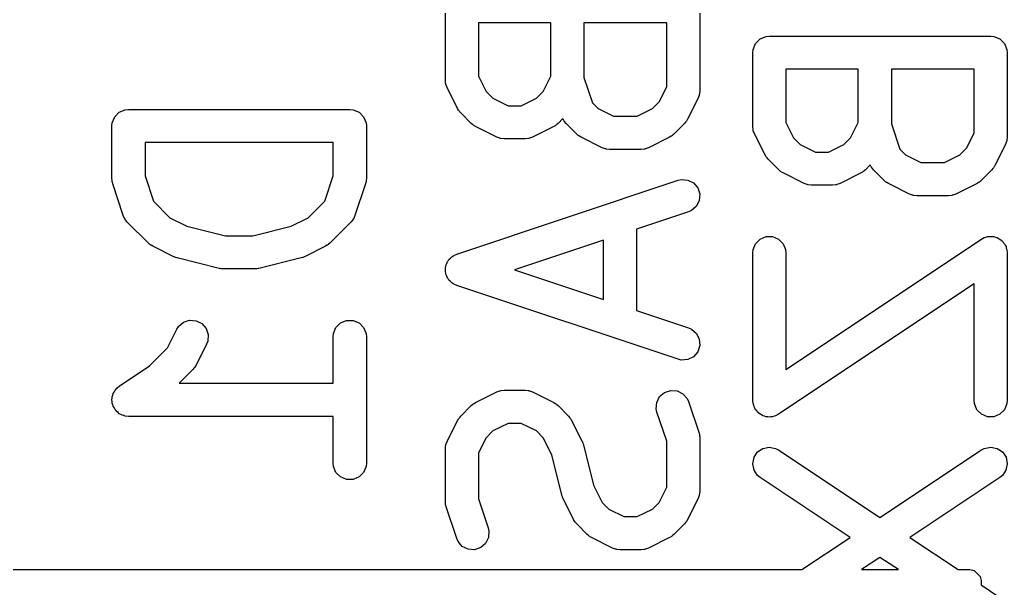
# Model space of a CAD drawing. Extents: x -0.05 to 2.94, y -0.16 to 2.16.
# Drawn here: x 1.8652 to 2.0409, y 0.3968 to 0.498 of the extents above; entities that cross this region are included whole.
import ezdxf

# ---------------------------------------------------------------- set-up
doc = ezdxf.new("R2010")
doc.units = 0
doc.header["$MEASUREMENT"] = 0
doc.layers.add('BLACK', color=7, linetype='CONTINUOUS')

msp = doc.modelspace()

# ---------------------------------------------------------------- linework, layer by layer
at = {"layer": 'BLACK', "linetype": 'CONTINUOUS'}
for p, q in [((1.94091, 0.48721), (1.94091, 0.50033)), ((1.98618, 0.50033), (1.98618, 0.48533)), ((1.95965, 0.49738), (1.94681, 0.49738)), ((1.94681, 0.49738), (1.94681, 0.48791)), ((1.95965, 0.48791), (1.95965, 0.49738)), ((1.98028, 0.49738), (1.96556, 0.49738)), ((1.96556, 0.49738), (1.96556, 0.48769)), ((1.98028, 0.48603), (1.98028, 0.49738)), ((1.99564, 0.49267), (1.99608, 0.49373)), ((1.99608, 0.49373), (1.9969, 0.49455)), ((1.9969, 0.49455), (1.99796, 0.49499)), ((1.99796, 0.49499), (1.99854, 0.49504)), ((1.99854, 0.49504), (2.03791, 0.49504)), ((2.03791, 0.49504), (2.03848, 0.49499)), ((2.03848, 0.49499), (2.03955, 0.49455)), ((2.03955, 0.49455), (2.04036, 0.49373)), ((2.04036, 0.49373), (2.0408, 0.49267)), ((1.99558, 0.49209), (1.99564, 0.49267)), ((1.99558, 0.47897), (1.99558, 0.49209)), ((2.0408, 0.49267), (2.04086, 0.49209)), ((2.04086, 0.49209), (2.04086, 0.47709)), ((2.01433, 0.48914), (2.00149, 0.48914)), ((2.00149, 0.48914), (2.00149, 0.47967)), ((2.01433, 0.47967), (2.01433, 0.48914)), ((2.03495, 0.48914), (2.02024, 0.48914)), ((2.02024, 0.48914), (2.02024, 0.47945)), ((2.03495, 0.47779), (2.03495, 0.48914)), ((1.94096, 0.48663), (1.94091, 0.48721)), ((1.941, 0.48653), (1.94096, 0.48663)), ((1.94681, 0.48791), (1.94816, 0.48521)), ((1.95831, 0.48521), (1.95965, 0.48791)), ((1.96556, 0.48769), (1.96706, 0.48318)), ((1.94101, 0.48643), (1.941, 0.48653)), ((1.94122, 0.48589), (1.94101, 0.48643)), ((1.94309, 0.48214), (1.94122, 0.48589)), ((1.94816, 0.48521), (1.94936, 0.48401)), ((1.95711, 0.48401), (1.95831, 0.48521)), ((1.97893, 0.48333), (1.98028, 0.48603)), ((1.98618, 0.48533), (1.98613, 0.48476)), ((1.94936, 0.48401), (1.95206, 0.48266)), ((1.95441, 0.48266), (1.95711, 0.48401)), ((1.96706, 0.48318), (1.96811, 0.48214)), ((1.97773, 0.48214), (1.97893, 0.48333)), ((1.98587, 0.48401), (1.984, 0.48026)), ((1.98608, 0.48455), (1.98587, 0.48401)), ((1.98613, 0.48476), (1.98608, 0.48466)), ((1.98608, 0.48466), (1.98608, 0.48455)), ((1.88208, 0.4807), (1.8829, 0.48151)), ((1.8829, 0.48151), (1.88396, 0.48195)), ((1.88396, 0.48195), (1.88454, 0.48201)), ((1.88454, 0.48201), (1.92391, 0.48201)), ((1.92391, 0.48201), (1.92448, 0.48195)), ((1.92448, 0.48195), (1.92555, 0.48151)), ((1.92555, 0.48151), (1.92636, 0.4807)), ((1.94325, 0.48189), (1.94309, 0.48214)), ((1.94328, 0.48182), (1.94325, 0.48189)), ((1.94335, 0.48174), (1.94328, 0.48182)), ((1.9434, 0.48165), (1.94335, 0.48174)), ((1.94346, 0.4816), (1.9434, 0.48165)), ((1.94365, 0.48137), (1.94346, 0.4816)), ((1.94552, 0.4795), (1.94365, 0.48137)), ((1.95206, 0.48266), (1.95441, 0.48266)), ((1.96811, 0.48214), (1.9708, 0.48079)), ((1.97503, 0.48079), (1.97773, 0.48214)), ((1.88158, 0.47906), (1.88164, 0.47963)), ((1.88164, 0.47963), (1.88208, 0.4807)), ((1.92636, 0.4807), (1.9268, 0.47963)), ((1.9268, 0.47963), (1.92686, 0.47906)), ((1.96181, 0.48036), (1.96095, 0.4795)), ((1.96192, 0.48012), (1.96181, 0.48036)), ((1.96199, 0.48004), (1.96192, 0.48012)), ((1.96203, 0.47994), (1.96199, 0.48004)), ((1.96239, 0.4795), (1.96203, 0.47994)), ((1.9708, 0.48079), (1.97503, 0.48079)), ((1.98363, 0.47972), (1.98344, 0.4795)), ((1.98369, 0.47977), (1.98363, 0.47972)), ((1.98374, 0.47986), (1.98369, 0.47977)), ((1.98381, 0.47994), (1.98374, 0.47986)), ((1.98384, 0.48002), (1.98381, 0.47994)), ((1.984, 0.48026), (1.98384, 0.48002)), ((2.00149, 0.47967), (2.00284, 0.47697)), ((2.01298, 0.47697), (2.01433, 0.47967)), ((1.88158, 0.46969), (1.88158, 0.47906)), ((1.92686, 0.47906), (1.92686, 0.46969)), ((1.94575, 0.47931), (1.94552, 0.4795)), ((1.9458, 0.47925), (1.94575, 0.47931)), ((1.94589, 0.4792), (1.9458, 0.47925)), ((1.94597, 0.47913), (1.94589, 0.4792)), ((1.94604, 0.4791), (1.94597, 0.47913)), ((1.94629, 0.47894), (1.94604, 0.4791)), ((1.95004, 0.47707), (1.94629, 0.47894)), ((1.96018, 0.47894), (1.95643, 0.47707)), ((1.96043, 0.4791), (1.96018, 0.47894)), ((1.9605, 0.47913), (1.96043, 0.4791)), ((1.96058, 0.4792), (1.9605, 0.47913)), ((1.96067, 0.47925), (1.96058, 0.4792)), ((1.96072, 0.47931), (1.96067, 0.47925)), ((1.96095, 0.4795), (1.96072, 0.47931)), ((1.96427, 0.47762), (1.96239, 0.4795)), ((1.98344, 0.4795), (1.98157, 0.47762)), ((1.99564, 0.47839), (1.99558, 0.47897)), ((1.99568, 0.47829), (1.99564, 0.47839)), ((1.99569, 0.47819), (1.99568, 0.47829)), ((1.9959, 0.47765), (1.99569, 0.47819)), ((2.02024, 0.47945), (2.02174, 0.47494)), ((1.92095, 0.47611), (1.88749, 0.47611)), ((1.88749, 0.47611), (1.88749, 0.47016)), ((1.92095, 0.47016), (1.92095, 0.47611)), ((1.95058, 0.47686), (1.95004, 0.47707)), ((1.95068, 0.47685), (1.95058, 0.47686)), ((1.95078, 0.47681), (1.95068, 0.47685)), ((1.95136, 0.47676), (1.95078, 0.47681)), ((1.95511, 0.47676), (1.95136, 0.47676)), ((1.95568, 0.47681), (1.95511, 0.47676)), ((1.95578, 0.47685), (1.95568, 0.47681)), ((1.95589, 0.47686), (1.95578, 0.47685)), ((1.95643, 0.47707), (1.95589, 0.47686)), ((1.96449, 0.47744), (1.96427, 0.47762)), ((1.96455, 0.47738), (1.96449, 0.47744)), ((1.96463, 0.47732), (1.96455, 0.47738)), ((1.96472, 0.47725), (1.96463, 0.47732)), ((1.96479, 0.47722), (1.96472, 0.47725)), ((1.96504, 0.47707), (1.96479, 0.47722)), ((1.96879, 0.47519), (1.96504, 0.47707)), ((1.9808, 0.47707), (1.97705, 0.47519)), ((1.98105, 0.47722), (1.9808, 0.47707)), ((1.98112, 0.47725), (1.98105, 0.47722)), ((1.9812, 0.47732), (1.98112, 0.47725)), ((1.98129, 0.47738), (1.9812, 0.47732)), ((1.98134, 0.47744), (1.98129, 0.47738)), ((1.98157, 0.47762), (1.98134, 0.47744)), ((1.99777, 0.4739), (1.9959, 0.47765)), ((2.00284, 0.47697), (2.00403, 0.47577)), ((2.01179, 0.47577), (2.01298, 0.47697)), ((2.0336, 0.47509), (2.03495, 0.47779)), ((2.04075, 0.47631), (2.04055, 0.47577)), ((2.04076, 0.47642), (2.04075, 0.47631)), ((2.0408, 0.47652), (2.04076, 0.47642)), ((2.04086, 0.47709), (2.0408, 0.47652)), ((1.96933, 0.47499), (1.96879, 0.47519)), ((1.96943, 0.47498), (1.96933, 0.47499)), ((1.96953, 0.47494), (1.96943, 0.47498)), ((1.97011, 0.47488), (1.96953, 0.47494)), ((1.97573, 0.47488), (1.97011, 0.47488)), ((1.97631, 0.47494), (1.97573, 0.47488)), ((1.9764, 0.47498), (1.97631, 0.47494)), ((1.97651, 0.47499), (1.9764, 0.47498)), ((1.97705, 0.47519), (1.97651, 0.47499)), ((2.00403, 0.47577), (2.00673, 0.47442)), ((2.00673, 0.47442), (2.00909, 0.47442)), ((2.00909, 0.47442), (2.01179, 0.47577)), ((2.02174, 0.47494), (2.02278, 0.4739)), ((2.03241, 0.4739), (2.0336, 0.47509)), ((2.04055, 0.47577), (2.03867, 0.47202)), ((1.99793, 0.47365), (1.99777, 0.4739)), ((1.99796, 0.47358), (1.99793, 0.47365)), ((1.99802, 0.4735), (1.99796, 0.47358)), ((1.99808, 0.47341), (1.99802, 0.4735)), ((1.99814, 0.47336), (1.99808, 0.47341)), ((1.99832, 0.47313), (1.99814, 0.47336)), ((2.0002, 0.47126), (1.99832, 0.47313)), ((2.02278, 0.4739), (2.02548, 0.47255)), ((2.02548, 0.47255), (2.02971, 0.47255)), ((2.02971, 0.47255), (2.03241, 0.4739)), ((2.00042, 0.47107), (2.0002, 0.47126)), ((2.00048, 0.47101), (2.00042, 0.47107)), ((2.00056, 0.47096), (2.00048, 0.47101)), ((2.00065, 0.47089), (2.00056, 0.47096)), ((2.00072, 0.47086), (2.00065, 0.47089)), ((2.00097, 0.4707), (2.00072, 0.47086)), ((2.0151, 0.47086), (2.01485, 0.4707)), ((2.01517, 0.47089), (2.0151, 0.47086)), ((2.01526, 0.47096), (2.01517, 0.47089)), ((2.01534, 0.47101), (2.01526, 0.47096)), ((2.0154, 0.47107), (2.01534, 0.47101)), ((2.01562, 0.47126), (2.0154, 0.47107)), ((2.01649, 0.47212), (2.01562, 0.47126)), ((2.01659, 0.47188), (2.01649, 0.47212)), ((2.01666, 0.4718), (2.01659, 0.47188)), ((2.0167, 0.4717), (2.01666, 0.4718)), ((2.01707, 0.47126), (2.0167, 0.4717)), ((2.01895, 0.46938), (2.01707, 0.47126)), ((2.03812, 0.47126), (2.03624, 0.46938)), ((2.03831, 0.47148), (2.03812, 0.47126)), ((2.03836, 0.47153), (2.03831, 0.47148)), ((2.03842, 0.47162), (2.03836, 0.47153)), ((2.03849, 0.4717), (2.03842, 0.47162)), ((2.03852, 0.47178), (2.03849, 0.4717)), ((2.03867, 0.47202), (2.03852, 0.47178)), ((1.88161, 0.46939), (1.88158, 0.46969)), ((1.88161, 0.46932), (1.88161, 0.46939)), ((1.88163, 0.46921), (1.88161, 0.46932)), ((1.88164, 0.46911), (1.88163, 0.46921)), ((1.88167, 0.46904), (1.88164, 0.46911)), ((1.88173, 0.46875), (1.88167, 0.46904)), ((1.88749, 0.47016), (1.88899, 0.46566)), ((1.91945, 0.46566), (1.92095, 0.47016)), ((1.92677, 0.46904), (1.92671, 0.46875)), ((1.9268, 0.46911), (1.92677, 0.46904)), ((1.92681, 0.46921), (1.9268, 0.46911)), ((1.92684, 0.46932), (1.92681, 0.46921)), ((1.92686, 0.46969), (1.92683, 0.46939)), ((1.92683, 0.46939), (1.92684, 0.46932)), ((1.94293, 0.45626), (1.9823, 0.46939)), ((1.9823, 0.46939), (1.98286, 0.46952)), ((1.98286, 0.46952), (1.98401, 0.46943)), ((1.98401, 0.46943), (1.98504, 0.46892)), ((2.00471, 0.46883), (2.00097, 0.4707)), ((2.01485, 0.4707), (2.01111, 0.46883)), ((2.01917, 0.4692), (2.01895, 0.46938)), ((2.01922, 0.46914), (2.01917, 0.4692)), ((2.01931, 0.46908), (2.01922, 0.46914)), ((2.01939, 0.46901), (2.01931, 0.46908)), ((2.03588, 0.46908), (2.0358, 0.46901)), ((2.03597, 0.46914), (2.03588, 0.46908)), ((2.03602, 0.4692), (2.03597, 0.46914)), ((2.03624, 0.46938), (2.03602, 0.4692)), ((1.88361, 0.46313), (1.88173, 0.46875)), ((1.92671, 0.46875), (1.92483, 0.46313)), ((1.98504, 0.46892), (1.98579, 0.46805)), ((1.98579, 0.46805), (1.98616, 0.46696)), ((2.00526, 0.46862), (2.00471, 0.46883)), ((2.00536, 0.46861), (2.00526, 0.46862)), ((2.00546, 0.46857), (2.00536, 0.46861)), ((2.00604, 0.46852), (2.00546, 0.46857)), ((2.00978, 0.46852), (2.00604, 0.46852)), ((2.01036, 0.46857), (2.00978, 0.46852)), ((2.01046, 0.46861), (2.01036, 0.46857)), ((2.01056, 0.46862), (2.01046, 0.46861)), ((2.01111, 0.46883), (2.01056, 0.46862)), ((2.01946, 0.46898), (2.01939, 0.46901)), ((2.01971, 0.46883), (2.01946, 0.46898)), ((2.02346, 0.46695), (2.01971, 0.46883)), ((2.03548, 0.46883), (2.03173, 0.46695)), ((2.03573, 0.46898), (2.03548, 0.46883)), ((2.0358, 0.46901), (2.03573, 0.46898)), ((1.88899, 0.46566), (1.89191, 0.46274)), ((1.91653, 0.46274), (1.91945, 0.46566)), ((1.98608, 0.46581), (1.98556, 0.46478)), ((1.98616, 0.46696), (1.98608, 0.46581)), ((2.024, 0.46675), (2.02346, 0.46695)), ((2.02411, 0.46674), (2.024, 0.46675)), ((2.02421, 0.4667), (2.02411, 0.46674)), ((2.02478, 0.46664), (2.02421, 0.4667)), ((2.03041, 0.46664), (2.02478, 0.46664)), ((2.03098, 0.4667), (2.03041, 0.46664)), ((2.03108, 0.46674), (2.03098, 0.4667)), ((2.03119, 0.46675), (2.03108, 0.46674)), ((2.03173, 0.46695), (2.03119, 0.46675)), ((1.98416, 0.46379), (1.97493, 0.46071)), ((1.98469, 0.46402), (1.98416, 0.46379)), ((1.98556, 0.46478), (1.98469, 0.46402)), ((1.88385, 0.4626), (1.88361, 0.46313)), ((1.88392, 0.46252), (1.88385, 0.4626)), ((1.88396, 0.46242), (1.88392, 0.46252)), ((1.88432, 0.46197), (1.88396, 0.46242)), ((1.89191, 0.46274), (1.89494, 0.46122)), ((1.9135, 0.46122), (1.91653, 0.46274)), ((1.92449, 0.46242), (1.92412, 0.46197)), ((1.92453, 0.46252), (1.92449, 0.46242)), ((1.9246, 0.4626), (1.92453, 0.46252)), ((1.92483, 0.46313), (1.9246, 0.4626)), ((1.88807, 0.45822), (1.88432, 0.46197)), ((1.89494, 0.46122), (1.90177, 0.45951)), ((1.90667, 0.45951), (1.9135, 0.46122)), ((1.92412, 0.46197), (1.92037, 0.45822)), ((1.97493, 0.46071), (1.97493, 0.44622)), ((1.90177, 0.45951), (1.90667, 0.45951)), ((1.96903, 0.45874), (1.9532, 0.45346)), ((1.96903, 0.44819), (1.96903, 0.45874)), ((1.99608, 0.45811), (1.9969, 0.45893)), ((1.9969, 0.45893), (1.99796, 0.45937)), ((1.99796, 0.45937), (1.99911, 0.45937)), ((1.99911, 0.45937), (2.00018, 0.45893)), ((2.00018, 0.45893), (2.00099, 0.45811)), ((2.00149, 0.43574), (2.03627, 0.45893)), ((2.03627, 0.45893), (2.03678, 0.4592)), ((2.03678, 0.4592), (2.03706, 0.45926)), ((2.03706, 0.45926), (2.03733, 0.45937)), ((2.03733, 0.45937), (2.03762, 0.45937)), ((2.03762, 0.45937), (2.03791, 0.45942)), ((2.03791, 0.45942), (2.03819, 0.45937)), ((2.03819, 0.45937), (2.03848, 0.45937)), ((2.03848, 0.45937), (2.03875, 0.45926)), ((2.03875, 0.45926), (2.03904, 0.4592)), ((2.03904, 0.4592), (2.03928, 0.45904)), ((2.03928, 0.45904), (2.03955, 0.45893)), ((2.03955, 0.45893), (2.03975, 0.45872)), ((2.03975, 0.45872), (2.04, 0.45856)), ((2.04, 0.45856), (2.04016, 0.45832)), ((1.8883, 0.45804), (1.88807, 0.45822)), ((1.88835, 0.45798), (1.8883, 0.45804)), ((1.88844, 0.45792), (1.88835, 0.45798)), ((1.88852, 0.45786), (1.88844, 0.45792)), ((1.88859, 0.45783), (1.88852, 0.45786)), ((1.88884, 0.45767), (1.88859, 0.45783)), ((1.89259, 0.4558), (1.88884, 0.45767)), ((1.9196, 0.45767), (1.91585, 0.4558)), ((1.91985, 0.45783), (1.9196, 0.45767)), ((1.91992, 0.45786), (1.91985, 0.45783)), ((1.92, 0.45792), (1.91992, 0.45786)), ((1.92009, 0.45798), (1.92, 0.45792)), ((1.92014, 0.45804), (1.92009, 0.45798)), ((1.92037, 0.45822), (1.92014, 0.45804)), ((1.99558, 0.45647), (1.99564, 0.45705)), ((1.99564, 0.45705), (1.99608, 0.45811)), ((2.00099, 0.45811), (2.00143, 0.45705)), ((2.00143, 0.45705), (2.00149, 0.45647)), ((2.04016, 0.45832), (2.04036, 0.45811)), ((2.04036, 0.45811), (2.04047, 0.45784)), ((2.04047, 0.45784), (2.04064, 0.4576)), ((2.04064, 0.4576), (2.04069, 0.45731)), ((2.04069, 0.45731), (2.0408, 0.45705)), ((2.0408, 0.45705), (2.04086, 0.45647)), ((1.89263, 0.45578), (1.89259, 0.4558)), ((1.89265, 0.45577), (1.89263, 0.45578)), ((1.89289, 0.45568), (1.89265, 0.45577)), ((1.89313, 0.45559), (1.89289, 0.45568)), ((1.89315, 0.45559), (1.89313, 0.45559)), ((1.89319, 0.45557), (1.89315, 0.45559)), ((1.90069, 0.4537), (1.89319, 0.45557)), ((1.91525, 0.45557), (1.90775, 0.4537)), ((1.91529, 0.45559), (1.91525, 0.45557)), ((1.91531, 0.45559), (1.91529, 0.45559)), ((1.91555, 0.45568), (1.91531, 0.45559)), ((1.91579, 0.45577), (1.91555, 0.45568)), ((1.91581, 0.45578), (1.91579, 0.45577)), ((1.91585, 0.4558), (1.91581, 0.45578)), ((1.94129, 0.45493), (1.94143, 0.45508)), ((1.94143, 0.45508), (1.94153, 0.45527)), ((1.94153, 0.45527), (1.94181, 0.45552)), ((1.94181, 0.45552), (1.94205, 0.4558)), ((1.94205, 0.4558), (1.94224, 0.45589)), ((1.94224, 0.45589), (1.9424, 0.45603)), ((1.9424, 0.45603), (1.94293, 0.45626)), ((1.99558, 0.43022), (1.99558, 0.45647)), ((2.00149, 0.45647), (2.00149, 0.43574)), ((2.04086, 0.45647), (2.04086, 0.43022)), ((1.90079, 0.45368), (1.90069, 0.4537)), ((1.90083, 0.45367), (1.90079, 0.45368)), ((1.90105, 0.45364), (1.90083, 0.45367)), ((1.90127, 0.45361), (1.90105, 0.45364)), ((1.90131, 0.45362), (1.90127, 0.45361)), ((1.90141, 0.45361), (1.90131, 0.45362)), ((1.90703, 0.45361), (1.90141, 0.45361)), ((1.90713, 0.45362), (1.90703, 0.45361)), ((1.90718, 0.45361), (1.90713, 0.45362)), ((1.90739, 0.45364), (1.90718, 0.45361)), ((1.90761, 0.45367), (1.90739, 0.45364)), ((1.90765, 0.45368), (1.90761, 0.45367)), ((1.90775, 0.4537), (1.90765, 0.45368)), ((1.94093, 0.45383), (1.941, 0.45403)), ((1.94096, 0.45346), (1.94093, 0.45383)), ((1.94093, 0.45309), (1.94096, 0.45346)), ((1.941, 0.45403), (1.94101, 0.45424)), ((1.94101, 0.45424), (1.94118, 0.45457)), ((1.94118, 0.45457), (1.94129, 0.45493)), ((1.9532, 0.45346), (1.96903, 0.44819)), ((1.941, 0.45289), (1.94093, 0.45309)), ((1.94101, 0.45268), (1.941, 0.45289)), ((1.94118, 0.45235), (1.94101, 0.45268)), ((1.94129, 0.452), (1.94118, 0.45235)), ((1.94143, 0.45184), (1.94129, 0.452)), ((1.94153, 0.45165), (1.94143, 0.45184)), ((1.94181, 0.45141), (1.94153, 0.45165)), ((1.94205, 0.45113), (1.94181, 0.45141)), ((1.94224, 0.45104), (1.94205, 0.45113)), ((1.9424, 0.4509), (1.94224, 0.45104)), ((1.94293, 0.45066), (1.9424, 0.4509)), ((1.9823, 0.43754), (1.94293, 0.45066)), ((2.03495, 0.45095), (2.00017, 0.42777)), ((2.03495, 0.43022), (2.03495, 0.45095)), ((1.97493, 0.44622), (1.98416, 0.44314)), ((1.89432, 0.44413), (1.89542, 0.44449)), ((1.89542, 0.44449), (1.89656, 0.44441)), ((1.92227, 0.44402), (1.92333, 0.44446)), ((1.92333, 0.44446), (1.92448, 0.44446)), ((1.92448, 0.44446), (1.92555, 0.44402)), ((1.89148, 0.43956), (1.89314, 0.44288)), ((1.89314, 0.44288), (1.89345, 0.44337)), ((1.89345, 0.44337), (1.89432, 0.44413)), ((1.89656, 0.44441), (1.8976, 0.4439)), ((1.8976, 0.4439), (1.89835, 0.44303)), ((1.89835, 0.44303), (1.89871, 0.44193)), ((1.92101, 0.44214), (1.92145, 0.4432)), ((1.92145, 0.4432), (1.92227, 0.44402)), ((1.92555, 0.44402), (1.92636, 0.4432)), ((1.92636, 0.4432), (1.9268, 0.44214)), ((1.98416, 0.44314), (1.98469, 0.4429)), ((1.98469, 0.4429), (1.98556, 0.44215)), ((1.89871, 0.44193), (1.89863, 0.44078)), ((1.92095, 0.44156), (1.92101, 0.44214)), ((1.92095, 0.43327), (1.92095, 0.44156)), ((1.9268, 0.44214), (1.92686, 0.44156)), ((1.92686, 0.44156), (1.92686, 0.41907)), ((1.98556, 0.44215), (1.98608, 0.44112)), ((1.98608, 0.44112), (1.98616, 0.43997)), ((1.88828, 0.43636), (1.89148, 0.43956)), ((1.89843, 0.44024), (1.89655, 0.43649)), ((1.89863, 0.44078), (1.89843, 0.44024)), ((1.98616, 0.43997), (1.98579, 0.43888)), ((1.98286, 0.43741), (1.9823, 0.43754)), ((1.98401, 0.43749), (1.98286, 0.43741)), ((1.98504, 0.43801), (1.98401, 0.43749)), ((1.98579, 0.43888), (1.98504, 0.43801)), ((1.8829, 0.43277), (1.88828, 0.43636)), ((1.896, 0.43573), (1.89354, 0.43327)), ((1.89618, 0.43595), (1.896, 0.43573)), ((1.89624, 0.436), (1.89618, 0.43595)), ((1.8963, 0.43609), (1.89624, 0.436)), ((1.89637, 0.43617), (1.8963, 0.43609)), ((1.8964, 0.43625), (1.89637, 0.43617)), ((1.89655, 0.43649), (1.8964, 0.43625)), ((1.88208, 0.43196), (1.88229, 0.43216)), ((1.88229, 0.43216), (1.88245, 0.43241)), ((1.88245, 0.43241), (1.88289, 0.43277)), ((1.88289, 0.43277), (1.8829, 0.43277)), ((1.8829, 0.43277), (1.8829, 0.43277)), ((1.8829, 0.43277), (1.8829, 0.43277)), ((1.89354, 0.43327), (1.92095, 0.43327)), ((1.88158, 0.43032), (1.88164, 0.4306)), ((1.88164, 0.43089), (1.88175, 0.43116)), ((1.88164, 0.4306), (1.88164, 0.43089)), ((1.88175, 0.43116), (1.88181, 0.43145)), ((1.88181, 0.43145), (1.88197, 0.43169)), ((1.88197, 0.43169), (1.88208, 0.43196)), ((1.94629, 0.42986), (1.95004, 0.43173)), ((1.95004, 0.43173), (1.95058, 0.43194)), ((1.95058, 0.43194), (1.95068, 0.43195)), ((1.95068, 0.43195), (1.95078, 0.43199)), ((1.95078, 0.43199), (1.95136, 0.43204)), ((1.95136, 0.43204), (1.95511, 0.43204)), ((1.95511, 0.43204), (1.95568, 0.43199)), ((1.95568, 0.43199), (1.95578, 0.43195)), ((1.95578, 0.43195), (1.95589, 0.43194)), ((1.95589, 0.43194), (1.95643, 0.43173)), ((1.95643, 0.43173), (1.96018, 0.42986)), ((1.97851, 0.42987), (1.97902, 0.4309)), ((1.97902, 0.4309), (1.97989, 0.43166)), ((1.97989, 0.43166), (1.98099, 0.43202)), ((1.98099, 0.43202), (1.98213, 0.43194)), ((1.98213, 0.43194), (1.98316, 0.43142)), ((1.98316, 0.43142), (1.98392, 0.43055)), ((1.98392, 0.43055), (1.98416, 0.43002)), ((1.88164, 0.43003), (1.88158, 0.43032)), ((1.88164, 0.42974), (1.88164, 0.43003)), ((1.88175, 0.42947), (1.88164, 0.42974)), ((1.88181, 0.42919), (1.88175, 0.42947)), ((1.88197, 0.42894), (1.88181, 0.42919)), ((1.88208, 0.42867), (1.88197, 0.42894)), ((1.88229, 0.42847), (1.88208, 0.42867)), ((1.94365, 0.42743), (1.94552, 0.4293)), ((1.94552, 0.4293), (1.94575, 0.42949)), ((1.94575, 0.42949), (1.9458, 0.42955)), ((1.9458, 0.42955), (1.94589, 0.42961)), ((1.94589, 0.42961), (1.94597, 0.42967)), ((1.94597, 0.42967), (1.94604, 0.4297)), ((1.94604, 0.4297), (1.94629, 0.42986)), ((1.96018, 0.42986), (1.96043, 0.4297)), ((1.96043, 0.4297), (1.9605, 0.42967)), ((1.9605, 0.42967), (1.96058, 0.42961)), ((1.96058, 0.42961), (1.96067, 0.42955)), ((1.96067, 0.42955), (1.96072, 0.42949)), ((1.96072, 0.42949), (1.96095, 0.4293)), ((1.96095, 0.4293), (1.96282, 0.42743)), ((1.97842, 0.42872), (1.97851, 0.42987)), ((1.97855, 0.42816), (1.97842, 0.42872)), ((1.98416, 0.43002), (1.98603, 0.4244)), ((1.99564, 0.42965), (1.99558, 0.43022)), ((1.99575, 0.42938), (1.99564, 0.42965)), ((1.99581, 0.4291), (1.99575, 0.42938)), ((1.99597, 0.42885), (1.99581, 0.4291)), ((1.99608, 0.42858), (1.99597, 0.42885)), ((2.03501, 0.42965), (2.03495, 0.43022)), ((2.03545, 0.42858), (2.03501, 0.42965)), ((2.0408, 0.42965), (2.04036, 0.42858)), ((2.04086, 0.43022), (2.0408, 0.42965)), ((1.88245, 0.42823), (1.88229, 0.42847)), ((1.88269, 0.42807), (1.88245, 0.42823)), ((1.8829, 0.42786), (1.88269, 0.42807)), ((1.88316, 0.42775), (1.8829, 0.42786)), ((1.8834, 0.42759), (1.88316, 0.42775)), ((1.88369, 0.42753), (1.8834, 0.42759)), ((1.88396, 0.42742), (1.88369, 0.42753)), ((1.88453, 0.42736), (1.88396, 0.42742)), ((1.88454, 0.42736), (1.88453, 0.42736)), ((1.88453, 0.42736), (1.88453, 0.42736)), ((1.88453, 0.42736), (1.88453, 0.42736)), ((1.92095, 0.42736), (1.88454, 0.42736)), ((1.92095, 0.41907), (1.92095, 0.42736)), ((1.94309, 0.42666), (1.94325, 0.42691)), ((1.94325, 0.42691), (1.94328, 0.42698)), ((1.94328, 0.42698), (1.94335, 0.42706)), ((1.94335, 0.42706), (1.9434, 0.42715)), ((1.9434, 0.42715), (1.94346, 0.4272)), ((1.94346, 0.4272), (1.94365, 0.42743)), ((1.96282, 0.42743), (1.96301, 0.4272)), ((1.96301, 0.4272), (1.96306, 0.42715)), ((1.96306, 0.42715), (1.96312, 0.42706)), ((1.96312, 0.42706), (1.96319, 0.42698)), ((1.96319, 0.42698), (1.96322, 0.42691)), ((1.96322, 0.42691), (1.96337, 0.42666)), ((1.98028, 0.42299), (1.97855, 0.42816)), ((1.99629, 0.42838), (1.99608, 0.42858)), ((1.99645, 0.42814), (1.99629, 0.42838)), ((1.99669, 0.42798), (1.99645, 0.42814)), ((1.9969, 0.42777), (1.99669, 0.42798)), ((1.99716, 0.42766), (1.9969, 0.42777)), ((1.9974, 0.4275), (1.99716, 0.42766)), ((1.99769, 0.42744), (1.9974, 0.4275)), ((1.99796, 0.42733), (1.99769, 0.42744)), ((1.99825, 0.42733), (1.99796, 0.42733)), ((1.99853, 0.42727), (1.99825, 0.42733)), ((1.99882, 0.42733), (1.99853, 0.42727)), ((1.99911, 0.42733), (1.99882, 0.42733)), ((1.99938, 0.42744), (1.99911, 0.42733)), ((1.99966, 0.4275), (1.99938, 0.42744)), ((2.00017, 0.42777), (1.99966, 0.4275)), ((2.03627, 0.42777), (2.03545, 0.42858)), ((2.03733, 0.42733), (2.03627, 0.42777)), ((2.03848, 0.42733), (2.03733, 0.42733)), ((2.03955, 0.42777), (2.03848, 0.42733)), ((2.04036, 0.42858), (2.03955, 0.42777)), ((1.94122, 0.42291), (1.94309, 0.42666)), ((1.95206, 0.42614), (1.94936, 0.42479)), ((1.95441, 0.42614), (1.95206, 0.42614)), ((1.95711, 0.42479), (1.95441, 0.42614)), ((1.96337, 0.42666), (1.96525, 0.42291)), ((1.94816, 0.42359), (1.94681, 0.4209)), ((1.94936, 0.42479), (1.94816, 0.42359)), ((1.95831, 0.42359), (1.95711, 0.42479)), ((1.95982, 0.42056), (1.95831, 0.42359)), ((1.98603, 0.4244), (1.9861, 0.42411)), ((1.9861, 0.42411), (1.98613, 0.42404)), ((1.98613, 0.42404), (1.98614, 0.42394)), ((1.98614, 0.42394), (1.98616, 0.42384)), ((1.98616, 0.42384), (1.98615, 0.42376)), ((1.98615, 0.42376), (1.98618, 0.42347)), ((1.98618, 0.42347), (1.98618, 0.41409)), ((1.94091, 0.42159), (1.94096, 0.42217)), ((1.94096, 0.42217), (1.941, 0.42227)), ((1.941, 0.42227), (1.94101, 0.42237)), ((1.94101, 0.42237), (1.94122, 0.42291)), ((1.96525, 0.42291), (1.96526, 0.42287)), ((1.96526, 0.42287), (1.96528, 0.42285)), ((1.96528, 0.42285), (1.96536, 0.42261)), ((1.96536, 0.42261), (1.96545, 0.42237)), ((1.96545, 0.42237), (1.96546, 0.42235)), ((1.96546, 0.42235), (1.96547, 0.42231)), ((1.96547, 0.42231), (1.96727, 0.41512)), ((1.98028, 0.41479), (1.98028, 0.42299)), ((1.99645, 0.42106), (1.9974, 0.4217)), ((1.9974, 0.4217), (1.99853, 0.42193)), ((1.99853, 0.42193), (1.99966, 0.4217)), ((1.99966, 0.4217), (2.00017, 0.42143)), ((2.03627, 0.42143), (2.03678, 0.4217)), ((2.03678, 0.4217), (2.03791, 0.42193)), ((2.03791, 0.42193), (2.03904, 0.4217)), ((2.03904, 0.4217), (2.04, 0.42106)), ((1.94091, 0.41222), (1.94091, 0.42159)), ((1.94681, 0.4209), (1.94681, 0.4127)), ((1.96162, 0.41338), (1.95982, 0.42056)), ((1.99558, 0.41897), (1.99581, 0.4201)), ((1.99581, 0.4201), (1.99645, 0.42106)), ((2.00017, 0.42143), (2.01822, 0.4094)), ((2.01822, 0.4094), (2.03627, 0.42143)), ((2.04, 0.42106), (2.04064, 0.4201)), ((2.04064, 0.4201), (2.04086, 0.41897)), ((1.92101, 0.41849), (1.92095, 0.41907)), ((1.92145, 0.41743), (1.92101, 0.41849)), ((1.9268, 0.41849), (1.92636, 0.41743)), ((1.92686, 0.41907), (1.9268, 0.41849)), ((1.99581, 0.41784), (1.99558, 0.41897)), ((2.04086, 0.41897), (2.04063, 0.41784)), ((1.92227, 0.41661), (1.92145, 0.41743)), ((1.92333, 0.41617), (1.92227, 0.41661)), ((1.92555, 0.41661), (1.92448, 0.41617)), ((1.92636, 0.41743), (1.92555, 0.41661)), ((1.99645, 0.41689), (1.99581, 0.41784)), ((1.9969, 0.41652), (1.99645, 0.41689)), ((2.0129, 0.40585), (1.9969, 0.41652)), ((2.03954, 0.41652), (2.02354, 0.40585)), ((2.03999, 0.41689), (2.03954, 0.41652)), ((2.04063, 0.41784), (2.03999, 0.41689)), ((1.92448, 0.41617), (1.92333, 0.41617)), ((1.96727, 0.41512), (1.96878, 0.41209)), ((1.97893, 0.41209), (1.98028, 0.41479)), ((1.96163, 0.41333), (1.96162, 0.41338)), ((1.96163, 0.41331), (1.96163, 0.41333)), ((1.96173, 0.41307), (1.96163, 0.41331)), ((1.96181, 0.41283), (1.96173, 0.41307)), ((1.96182, 0.41281), (1.96181, 0.41283)), ((1.96184, 0.41277), (1.96182, 0.41281)), ((1.98608, 0.41331), (1.98587, 0.41277)), ((1.98613, 0.41352), (1.98608, 0.41342)), ((1.98608, 0.41342), (1.98608, 0.41331)), ((1.98618, 0.41409), (1.98613, 0.41352)), ((1.94093, 0.41193), (1.94091, 0.41222)), ((1.94093, 0.41185), (1.94093, 0.41193)), ((1.94095, 0.41175), (1.94093, 0.41185)), ((1.94096, 0.41164), (1.94095, 0.41175)), ((1.94099, 0.41157), (1.94096, 0.41164)), ((1.94106, 0.41128), (1.94099, 0.41157)), ((1.94293, 0.40566), (1.94106, 0.41128)), ((1.94681, 0.4127), (1.94853, 0.40753)), ((1.96372, 0.40902), (1.96184, 0.41277)), ((1.96878, 0.41209), (1.96998, 0.4109)), ((1.97773, 0.4109), (1.97893, 0.41209)), ((1.98587, 0.41277), (1.984, 0.40902)), ((1.96998, 0.4109), (1.97268, 0.40955)), ((1.97268, 0.40955), (1.97503, 0.40955)), ((1.97503, 0.40955), (1.97773, 0.4109)), ((1.96387, 0.40877), (1.96372, 0.40902)), ((1.9639, 0.4087), (1.96387, 0.40877)), ((1.96397, 0.40862), (1.9639, 0.4087)), ((1.96402, 0.40853), (1.96397, 0.40862)), ((1.96408, 0.40848), (1.96402, 0.40853)), ((1.96427, 0.40826), (1.96408, 0.40848)), ((1.96614, 0.40638), (1.96427, 0.40826)), ((1.98344, 0.40826), (1.98157, 0.40638)), ((1.98363, 0.40848), (1.98344, 0.40826)), ((1.98369, 0.40853), (1.98363, 0.40848)), ((1.98374, 0.40862), (1.98369, 0.40853)), ((1.98381, 0.4087), (1.98374, 0.40862)), ((1.98384, 0.40877), (1.98381, 0.4087)), ((1.984, 0.40902), (1.98384, 0.40877)), ((1.94858, 0.40581), (1.94807, 0.40478)), ((1.94853, 0.40753), (1.94866, 0.40696)), ((1.94866, 0.40696), (1.94858, 0.40581)), ((1.96637, 0.4062), (1.96614, 0.40638)), ((1.96642, 0.40614), (1.96637, 0.4062)), ((1.96651, 0.40608), (1.96642, 0.40614)), ((1.96659, 0.40601), (1.96651, 0.40608)), ((1.96666, 0.40598), (1.96659, 0.40601)), ((1.96691, 0.40583), (1.96666, 0.40598)), ((1.97066, 0.40395), (1.96691, 0.40583)), ((1.9808, 0.40583), (1.97705, 0.40395)), ((1.98105, 0.40598), (1.9808, 0.40583)), ((1.98112, 0.40601), (1.98105, 0.40598)), ((1.9812, 0.40608), (1.98112, 0.40601)), ((1.98129, 0.40614), (1.9812, 0.40608)), ((1.98134, 0.4062), (1.98129, 0.40614)), ((1.98157, 0.40638), (1.98134, 0.4062)), ((2.00431, 0.40013), (2.0129, 0.40585)), ((2.02354, 0.40585), (2.03213, 0.40013)), ((1.94317, 0.40513), (1.94293, 0.40566)), ((1.94392, 0.40426), (1.94317, 0.40513)), ((1.94495, 0.40375), (1.94392, 0.40426)), ((1.9472, 0.40403), (1.9461, 0.40366)), ((1.94807, 0.40478), (1.9472, 0.40403)), ((1.9461, 0.40366), (1.94495, 0.40375)), ((1.9712, 0.40375), (1.97066, 0.40395)), ((1.97131, 0.40374), (1.9712, 0.40375)), ((1.9714, 0.4037), (1.97131, 0.40374)), ((1.97198, 0.40364), (1.9714, 0.4037)), ((1.97573, 0.40364), (1.97198, 0.40364)), ((1.97631, 0.4037), (1.97573, 0.40364)), ((1.9764, 0.40374), (1.97631, 0.4037)), ((1.97651, 0.40375), (1.9764, 0.40374)), ((1.97705, 0.40395), (1.97651, 0.40375)), ((2.01822, 0.4023), (2.01495, 0.40013)), ((2.02149, 0.40013), (2.01822, 0.4023)), ((1.61099, 0.40013), (2.00431, 0.40013)), ((2.01495, 0.40013), (2.02149, 0.40013)), ((2.03213, 0.40013), (2.03422, 0.40013)), ((2.03422, 0.40013), (2.03497, 0.39998)), ((2.03497, 0.39998), (2.03604, 0.39891)), ((2.03604, 0.39891), (2.03619, 0.39816)), ((2.03619, 0.39816), (2.03619, 0.39742)), ((2.03619, 0.39742), (2.03954, 0.39519))]:
    msp.add_line(p, q, dxfattribs=at)

doc.saveas('drawing.dxf')
